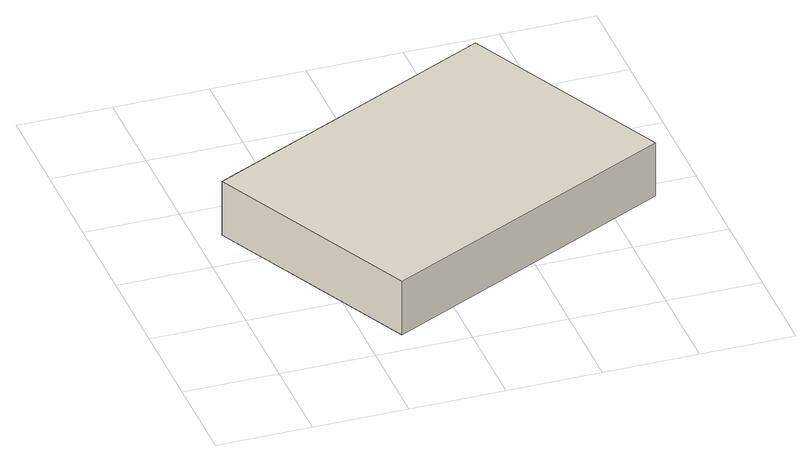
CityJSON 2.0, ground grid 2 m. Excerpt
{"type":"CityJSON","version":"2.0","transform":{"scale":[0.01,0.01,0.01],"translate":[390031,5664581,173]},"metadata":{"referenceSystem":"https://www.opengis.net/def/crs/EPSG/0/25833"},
"CityObjects":{
"building1":{"type":"Building","attributes":{"Gemeindeschluessel":"14627100","BezugspunktDach":"2200","function":"31001_9998","measuredHeight":1.71,"storeysAboveGround":1},"geometry":[{"type":"Solid","lod":"1","boundaries":[[[[0,1,2,3]],[[4,5,6,7]],[[4,7,3,2]],[[5,4,2,1]],[[6,5,1,0]],[[7,6,0,3]]]]}]}
},
"vertices":[
[272,53,153],[901,358,153],[683,808,153],[54,503,153],[683,808,28],[901,358,28],[272,53,28],[54,503,28]
]}
